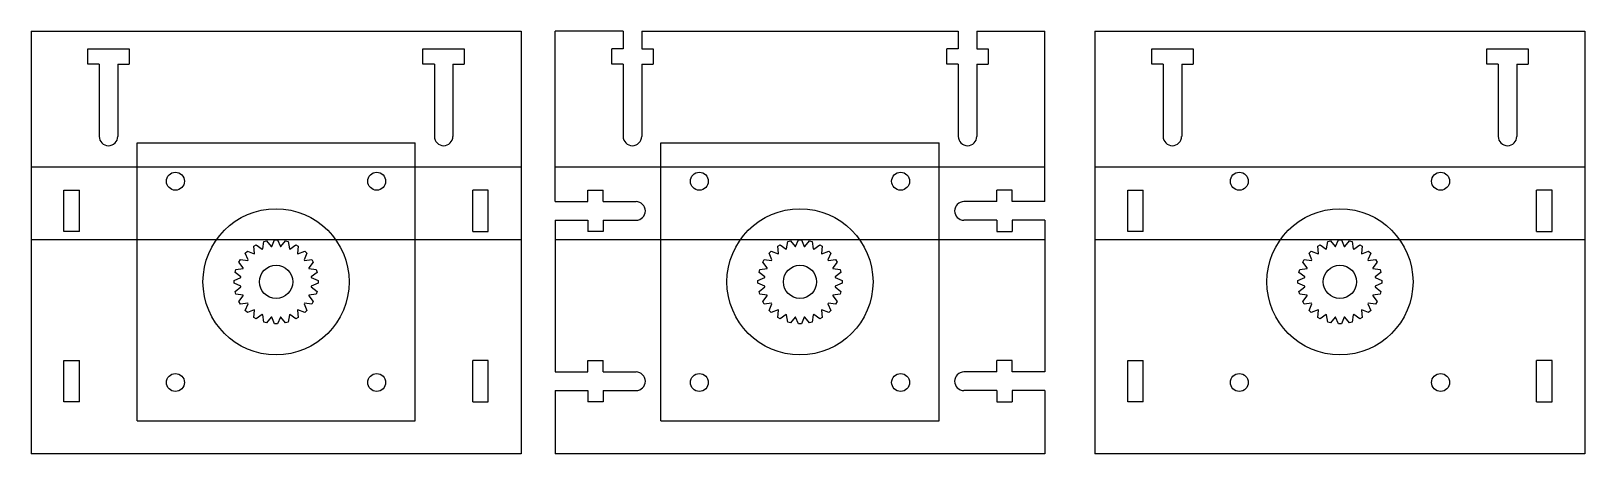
# Model space of a CAD drawing. Header units: inches. Extents: x -4.33 to 5, y -0.54 to 2.
import ezdxf

# ---------------------------------------------------------------- set-up
doc = ezdxf.new("R2010")
doc.units = ezdxf.units.IN
doc.header["$MEASUREMENT"] = 0
doc.layers.get('0').update_dxf_attribs({"lineweight": 25, "true_color": 0xffffff})

msp = doc.modelspace()

# ---------------------------------------------------------------- linework, layer by layer
for p, q in [((-4.3333, 2), (-4.3333, -0.54)), ((-4.3333, 2), (-1.3905, 2)), ((-1.3905, 2), (-1.3905, -0.54)), ((-0.7772, 2), (-1.1862, 2)), ((-1.1862, 0.9754), (-1.1862, 2)), ((-0.7772, 2), (-0.7772, 1.8936)), ((-0.6657, 2), (-0.6657, 1.8936)), ((-0.6657, 2), (1.236, 2)), ((1.236, 2), (1.236, 1.8936)), ((1.3475, 2), (1.7566, 2)), ((1.3475, 2), (1.3475, 1.8936)), ((1.7566, 0.9754), (1.7566, 2)), ((2.0572, 2), (2.0572, -0.54)), ((2.0572, 2), (5, 2)), ((5, 2), (5, -0.54)), ((-3.9925, 1.8006), (-3.9925, 1.8936)), ((-3.9925, 1.8936), (-3.7445, 1.8936)), ((-3.7445, 1.8936), (-3.7445, 1.8006)), ((-1.9794, 1.8006), (-1.9794, 1.8936)), ((-1.9794, 1.8936), (-1.7314, 1.8936)), ((-1.7314, 1.8936), (-1.7314, 1.8006)), ((-0.8454, 1.8006), (-0.8454, 1.8936)), ((-0.7772, 1.8936), (-0.8454, 1.8936)), ((-0.6657, 1.8936), (-0.5974, 1.8936)), ((-0.5974, 1.8936), (-0.5974, 1.8006)), ((1.1677, 1.8006), (1.1677, 1.8936)), ((1.236, 1.8936), (1.1677, 1.8936)), ((1.3475, 1.8936), (1.4157, 1.8936)), ((1.4157, 1.8936), (1.4157, 1.8006)), ((2.398, 1.8006), (2.398, 1.8936)), ((2.398, 1.8936), (2.646, 1.8936)), ((2.646, 1.8936), (2.646, 1.8006)), ((4.4112, 1.8006), (4.4112, 1.8936)), ((4.4112, 1.8936), (4.6592, 1.8936)), ((4.6592, 1.8936), (4.6592, 1.8006)), ((-3.9243, 1.8006), (-3.9925, 1.8006)), ((-3.9243, 1.8006), (-3.9243, 1.3671)), ((-3.8128, 1.8006), (-3.8128, 1.3671)), ((-3.8128, 1.8006), (-3.7445, 1.8006)), ((-1.9111, 1.8006), (-1.9794, 1.8006)), ((-1.9111, 1.8006), (-1.9111, 1.3671)), ((-1.7996, 1.8006), (-1.7996, 1.3671)), ((-1.7996, 1.8006), (-1.7314, 1.8006)), ((-0.7772, 1.8006), (-0.8454, 1.8006)), ((-0.7772, 1.8006), (-0.7772, 1.3671)), ((-0.6657, 1.8006), (-0.6657, 1.3671)), ((-0.6657, 1.8006), (-0.5974, 1.8006)), ((1.236, 1.8006), (1.1677, 1.8006)), ((1.236, 1.8006), (1.236, 1.3671)), ((1.3475, 1.8006), (1.3475, 1.3671)), ((1.3475, 1.8006), (1.4157, 1.8006)), ((2.4663, 1.8006), (2.398, 1.8006)), ((2.4663, 1.8006), (2.4663, 1.3671)), ((2.5778, 1.8006), (2.5778, 1.3671)), ((2.5778, 1.8006), (2.646, 1.8006)), ((4.4794, 1.8006), (4.4112, 1.8006)), ((4.4794, 1.8006), (4.4794, 1.3671)), ((4.5909, 1.8006), (4.5909, 1.3671)), ((4.5909, 1.8006), (4.6592, 1.8006)), ((-3.6969, 1.3286), (-2.0269, 1.3286)), ((-3.6969, -0.3414), (-3.6969, 1.3286)), ((-2.0269, -0.3414), (-2.0269, 1.3286)), ((-0.5498, 1.3286), (1.1202, 1.3286)), ((-0.5498, -0.3414), (-0.5498, 1.3286)), ((1.1202, -0.3414), (1.1202, 1.3286)), ((-4.3333, 1.1836), (-1.3905, 1.1836)), ((-1.1862, 1.1836), (1.7566, 1.1836)), ((2.0572, 1.1836), (5, 1.1836)), ((-4.1364, 1.0436), (-4.0434, 1.0436)), ((-4.1364, 0.7956), (-4.1364, 1.0436)), ((-4.0434, 0.7956), (-4.0434, 1.0436)), ((-1.5875, 1.0436), (-1.6805, 1.0436)), ((-1.6805, 0.7956), (-1.6805, 1.0436)), ((-1.5875, 0.7956), (-1.5875, 1.0436)), ((-0.9893, 1.0436), (-0.8963, 1.0436)), ((-0.9893, 0.9754), (-0.9893, 1.0436)), ((-0.8963, 0.9754), (-0.8963, 1.0436)), ((1.5596, 1.0436), (1.4666, 1.0436)), ((1.4666, 0.9754), (1.4666, 1.0436)), ((1.5596, 0.9754), (1.5596, 1.0436)), ((2.2542, 1.0436), (2.3472, 1.0436)), ((2.2542, 0.7956), (2.2542, 1.0436)), ((2.3472, 0.7956), (2.3472, 1.0436)), ((4.8031, 1.0436), (4.7101, 1.0436)), ((4.7101, 0.7956), (4.7101, 1.0436)), ((4.8031, 0.7956), (4.8031, 1.0436)), ((-1.1862, 0.9754), (-0.9893, 0.9754)), ((-0.8963, 0.9754), (-0.6993, 0.9754)), ((1.4666, 0.9754), (1.2697, 0.9754)), ((1.7566, 0.9754), (1.5596, 0.9754)), ((-1.1862, 0.8639), (-0.9893, 0.8639)), ((-1.1862, 0.8639), (-1.1862, -0.0479)), ((-0.9893, 0.8639), (-0.9893, 0.7956)), ((-0.8963, 0.8639), (-0.6993, 0.8639)), ((-0.8963, 0.8639), (-0.8963, 0.7956)), ((1.4666, 0.8639), (1.2697, 0.8639)), ((1.4666, 0.8639), (1.4666, 0.7956)), ((1.7566, 0.8639), (1.5596, 0.8639)), ((1.5596, 0.8639), (1.5596, 0.7956)), ((1.7566, 0.8639), (1.7566, -0.0479)), ((-4.0434, 0.7956), (-4.1364, 0.7956)), ((-1.6805, 0.7956), (-1.5875, 0.7956)), ((-0.8963, 0.7956), (-0.9893, 0.7956)), ((1.4666, 0.7956), (1.5596, 0.7956)), ((2.3472, 0.7956), (2.2542, 0.7956)), ((4.7101, 0.7956), (4.8031, 0.7956)), ((-1.3905, 0.7461), (-4.3333, 0.7461)), ((-3.0465, 0.6661), (-3.0343, 0.6782)), ((-2.9956, 0.708), (-2.9807, 0.7166)), ((-2.9932, 0.6619), (-2.9905, 0.6639)), ((-2.9452, 0.6901), (-2.942, 0.6914)), ((-2.9356, 0.7353), (-2.9189, 0.7397)), ((-2.8915, 0.705), (-2.8881, 0.7054)), ((-2.8706, 0.7461), (-2.8533, 0.7461)), ((-2.8358, 0.7054), (-2.8324, 0.705)), ((-2.8049, 0.7397), (-2.7883, 0.7353)), ((-2.7819, 0.6914), (-2.7787, 0.6901)), ((-2.7432, 0.7166), (-2.7282, 0.708)), ((-2.7334, 0.6639), (-2.7307, 0.6619)), ((-2.6895, 0.6782), (-2.6773, 0.6661)), ((1.7566, 0.7461), (-1.1862, 0.7461)), ((0.1006, 0.6661), (0.1127, 0.6782)), ((0.1515, 0.708), (0.1664, 0.7166)), ((0.1539, 0.6619), (0.1566, 0.6639)), ((0.2019, 0.6901), (0.2051, 0.6914)), ((0.2115, 0.7353), (0.2281, 0.7397)), ((0.2556, 0.705), (0.259, 0.7054)), ((0.2765, 0.7461), (0.2938, 0.7461)), ((0.3113, 0.7054), (0.3147, 0.705)), ((0.3422, 0.7397), (0.3588, 0.7353)), ((0.3652, 0.6914), (0.3684, 0.6901)), ((0.4039, 0.7166), (0.4188, 0.708)), ((0.4137, 0.6639), (0.4164, 0.6619)), ((0.4576, 0.6782), (0.4698, 0.6661)), ((5, 0.7461), (2.0572, 0.7461)), ((3.344, 0.6661), (3.3562, 0.6782)), ((3.3949, 0.708), (3.4098, 0.7166)), ((3.3974, 0.6619), (3.4001, 0.6639)), ((3.4454, 0.6901), (3.4485, 0.6914)), ((3.4549, 0.7353), (3.4716, 0.7397)), ((3.4991, 0.705), (3.5024, 0.7054)), ((3.52, 0.7461), (3.5372, 0.7461)), ((3.5548, 0.7054), (3.5581, 0.705)), ((3.5856, 0.7397), (3.6023, 0.7353)), ((3.6087, 0.6914), (3.6118, 0.6901)), ((3.6474, 0.7166), (3.6623, 0.708)), ((3.6571, 0.6639), (3.6598, 0.6619)), ((3.701, 0.6782), (3.7132, 0.6661)), ((-3.108, 0.5506), (-3.1036, 0.5673)), ((-3.0849, 0.6124), (-3.0763, 0.6273)), ((-3.0597, 0.5737), (-3.0584, 0.5769)), ((-3.0322, 0.6222), (-3.0302, 0.6249)), ((-2.6937, 0.6249), (-2.6916, 0.6222)), ((-2.6655, 0.5769), (-2.6642, 0.5737)), ((-2.6476, 0.6273), (-2.639, 0.6124)), ((-2.6203, 0.5673), (-2.6159, 0.5506)), ((0.0391, 0.5506), (0.0435, 0.5673)), ((0.0622, 0.6124), (0.0708, 0.6273)), ((0.0874, 0.5737), (0.0887, 0.5769)), ((0.1149, 0.6222), (0.1169, 0.6249)), ((0.4534, 0.6249), (0.4555, 0.6222)), ((0.4816, 0.5769), (0.4829, 0.5737)), ((0.4995, 0.6273), (0.5081, 0.6124)), ((0.5268, 0.5673), (0.5312, 0.5506)), ((3.2825, 0.5506), (3.287, 0.5673)), ((3.3057, 0.6124), (3.3143, 0.6273)), ((3.3308, 0.5737), (3.3321, 0.5769)), ((3.3583, 0.6222), (3.3604, 0.6249)), ((3.6968, 0.6249), (3.6989, 0.6222)), ((3.7251, 0.5769), (3.7264, 0.5737)), ((3.7429, 0.6273), (3.7515, 0.6124)), ((3.7702, 0.5673), (3.7747, 0.5506)), ((-3.1144, 0.485), (-3.1144, 0.5023)), ((-3.0737, 0.5198), (-3.0733, 0.5232)), ((-3.0733, 0.4641), (-3.0737, 0.4675)), ((-2.6506, 0.5232), (-2.6502, 0.5198)), ((-2.6502, 0.4675), (-2.6506, 0.4641)), ((-2.6095, 0.5023), (-2.6095, 0.485)), ((0.0327, 0.485), (0.0327, 0.5023)), ((0.0734, 0.5198), (0.0738, 0.5232)), ((0.0738, 0.4641), (0.0734, 0.4675)), ((0.4965, 0.5232), (0.4969, 0.5198)), ((0.4969, 0.4675), (0.4965, 0.4641)), ((0.5376, 0.5023), (0.5376, 0.485)), ((3.2762, 0.485), (3.2762, 0.5023)), ((3.3168, 0.5198), (3.3173, 0.5232)), ((3.3173, 0.4641), (3.3168, 0.4675)), ((3.7399, 0.5232), (3.7404, 0.5198)), ((3.7404, 0.4675), (3.7399, 0.4641)), ((3.781, 0.5023), (3.781, 0.485)), ((-3.1036, 0.42), (-3.108, 0.4366)), ((-3.0763, 0.36), (-3.0849, 0.3749)), ((-3.0584, 0.4104), (-3.0597, 0.4136)), ((-2.6642, 0.4136), (-2.6655, 0.4104)), ((-2.639, 0.3749), (-2.6476, 0.36)), ((-2.6159, 0.4366), (-2.6203, 0.42)), ((0.0435, 0.42), (0.0391, 0.4366)), ((0.0708, 0.36), (0.0622, 0.3749)), ((0.0887, 0.4104), (0.0874, 0.4136)), ((0.4829, 0.4136), (0.4816, 0.4104)), ((0.5081, 0.3749), (0.4995, 0.36)), ((0.5312, 0.4366), (0.5268, 0.42)), ((3.287, 0.42), (3.2825, 0.4366)), ((3.3143, 0.36), (3.3057, 0.3749)), ((3.3321, 0.4104), (3.3308, 0.4136)), ((3.7264, 0.4136), (3.7251, 0.4104)), ((3.7515, 0.3749), (3.7429, 0.36)), ((3.7747, 0.4366), (3.7702, 0.42)), ((-3.0343, 0.309), (-3.0465, 0.3212)), ((-3.0302, 0.3624), (-3.0322, 0.3651)), ((-2.9905, 0.3233), (-2.9932, 0.3254)), ((-2.942, 0.2959), (-2.9452, 0.2972)), ((-2.8881, 0.2819), (-2.8915, 0.2823)), ((-2.8324, 0.2823), (-2.8358, 0.2819)), ((-2.7787, 0.2972), (-2.7819, 0.2959)), ((-2.7307, 0.3254), (-2.7334, 0.3233)), ((-2.6916, 0.3651), (-2.6937, 0.3624)), ((-2.6773, 0.3212), (-2.6895, 0.309)), ((0.1127, 0.309), (0.1006, 0.3212)), ((0.1169, 0.3624), (0.1149, 0.3651)), ((0.1566, 0.3233), (0.1539, 0.3254)), ((0.2051, 0.2959), (0.2019, 0.2972)), ((0.259, 0.2819), (0.2556, 0.2823)), ((0.3147, 0.2823), (0.3113, 0.2819)), ((0.3684, 0.2972), (0.3652, 0.2959)), ((0.4164, 0.3254), (0.4137, 0.3233)), ((0.4555, 0.3651), (0.4534, 0.3624)), ((0.4698, 0.3212), (0.4576, 0.309)), ((3.3562, 0.309), (3.344, 0.3212)), ((3.3604, 0.3624), (3.3583, 0.3651)), ((3.4001, 0.3233), (3.3974, 0.3254)), ((3.4485, 0.2959), (3.4454, 0.2972)), ((3.5024, 0.2819), (3.4991, 0.2823)), ((3.5581, 0.2823), (3.5548, 0.2819)), ((3.6118, 0.2972), (3.6087, 0.2959)), ((3.6598, 0.3254), (3.6571, 0.3233)), ((3.6989, 0.3651), (3.6968, 0.3624)), ((3.7132, 0.3212), (3.701, 0.309)), ((-2.9807, 0.2707), (-2.9956, 0.2793)), ((-2.9189, 0.2476), (-2.9356, 0.252)), ((-2.8533, 0.2412), (-2.8706, 0.2412)), ((-2.7883, 0.252), (-2.8049, 0.2476)), ((-2.7282, 0.2793), (-2.7432, 0.2707)), ((0.1664, 0.2707), (0.1515, 0.2793)), ((0.2281, 0.2476), (0.2115, 0.252)), ((0.2938, 0.2412), (0.2765, 0.2412)), ((0.3588, 0.252), (0.3422, 0.2476)), ((0.4188, 0.2793), (0.4039, 0.2707)), ((3.4098, 0.2707), (3.3949, 0.2793)), ((3.4716, 0.2476), (3.4549, 0.252)), ((3.5372, 0.2412), (3.52, 0.2412)), ((3.6023, 0.252), (3.5856, 0.2476)), ((3.6623, 0.2793), (3.6474, 0.2707)), ((-4.1364, 0.0204), (-4.0434, 0.0204)), ((-4.1364, -0.2276), (-4.1364, 0.0204)), ((-4.0434, -0.2276), (-4.0434, 0.0204)), ((-1.5875, 0.0204), (-1.6805, 0.0204)), ((-1.6805, -0.2276), (-1.6805, 0.0204)), ((-1.5875, -0.2276), (-1.5875, 0.0204)), ((-0.9893, 0.0204), (-0.8963, 0.0204)), ((-0.9893, -0.0479), (-0.9893, 0.0204)), ((-0.8963, -0.0479), (-0.8963, 0.0204)), ((1.5596, 0.0204), (1.4666, 0.0204)), ((1.4666, -0.0479), (1.4666, 0.0204)), ((1.5596, -0.0479), (1.5596, 0.0204)), ((2.2542, 0.0204), (2.3472, 0.0204)), ((2.2542, -0.2276), (2.2542, 0.0204)), ((2.3472, -0.2276), (2.3472, 0.0204)), ((4.8031, 0.0204), (4.7101, 0.0204)), ((4.7101, -0.2276), (4.7101, 0.0204)), ((4.8031, -0.2276), (4.8031, 0.0204)), ((-1.1862, -0.0479), (-0.9893, -0.0479)), ((-0.8963, -0.0479), (-0.6993, -0.0479)), ((1.4666, -0.0479), (1.2697, -0.0479)), ((1.7566, -0.0479), (1.5596, -0.0479)), ((-1.1862, -0.1594), (-0.9893, -0.1594)), ((-1.1862, -0.1594), (-1.1862, -0.54)), ((-0.9893, -0.1594), (-0.9893, -0.2276)), ((-0.8963, -0.1594), (-0.6993, -0.1594)), ((-0.8963, -0.1594), (-0.8963, -0.2276)), ((1.4666, -0.1594), (1.2697, -0.1594)), ((1.4666, -0.1594), (1.4666, -0.2276)), ((1.7566, -0.1594), (1.5596, -0.1594)), ((1.5596, -0.1594), (1.5596, -0.2276)), ((1.7566, -0.1594), (1.7566, -0.54)), ((-4.0434, -0.2276), (-4.1364, -0.2276)), ((-1.6805, -0.2276), (-1.5875, -0.2276)), ((-0.8963, -0.2276), (-0.9893, -0.2276)), ((1.4666, -0.2276), (1.5596, -0.2276)), ((2.3472, -0.2276), (2.2542, -0.2276)), ((4.7101, -0.2276), (4.8031, -0.2276)), ((-3.6969, -0.3414), (-2.0269, -0.3414)), ((-0.5498, -0.3414), (1.1202, -0.3414)), ((-1.3905, -0.54), (-4.3333, -0.54)), ((1.7566, -0.54), (-1.1862, -0.54)), ((5, -0.54), (2.0572, -0.54))]:
    msp.add_line(p, q)
at = {"color": 7, "true_color": 0x000000}
for p, q in [((-3.0302, 0.6249), (-3.0465, 0.6661)), ((-3.0343, 0.6782), (-2.9932, 0.6619)), ((-2.9905, 0.6639), (-2.9956, 0.708)), ((-2.9807, 0.7166), (-2.9452, 0.6901)), ((-2.942, 0.6914), (-2.9356, 0.7353)), ((-2.9189, 0.7397), (-2.8915, 0.705)), ((-2.8881, 0.7054), (-2.8706, 0.7461)), ((-2.8533, 0.7461), (-2.8358, 0.7054)), ((-2.8324, 0.705), (-2.8049, 0.7397)), ((-2.7883, 0.7353), (-2.7819, 0.6914)), ((-2.7787, 0.6901), (-2.7432, 0.7166)), ((-2.7282, 0.708), (-2.7334, 0.6639)), ((-2.7307, 0.6619), (-2.6895, 0.6782)), ((-2.6773, 0.6661), (-2.6937, 0.6249)), ((0.1169, 0.6249), (0.1006, 0.6661)), ((0.1127, 0.6782), (0.1539, 0.6619)), ((0.1566, 0.6639), (0.1515, 0.708)), ((0.1664, 0.7166), (0.2019, 0.6901)), ((0.2051, 0.6914), (0.2115, 0.7353)), ((0.2281, 0.7397), (0.2556, 0.705)), ((0.259, 0.7054), (0.2765, 0.7461)), ((0.2938, 0.7461), (0.3113, 0.7054)), ((0.3147, 0.705), (0.3422, 0.7397)), ((0.3588, 0.7353), (0.3652, 0.6914)), ((0.3684, 0.6901), (0.4039, 0.7166)), ((0.4188, 0.708), (0.4137, 0.6639)), ((0.4164, 0.6619), (0.4576, 0.6782)), ((0.4698, 0.6661), (0.4534, 0.6249)), ((3.3604, 0.6249), (3.344, 0.6661)), ((3.3562, 0.6782), (3.3974, 0.6619)), ((3.4001, 0.6639), (3.3949, 0.708)), ((3.4098, 0.7166), (3.4454, 0.6901)), ((3.4485, 0.6914), (3.4549, 0.7353)), ((3.4716, 0.7397), (3.4991, 0.705)), ((3.5024, 0.7054), (3.52, 0.7461)), ((3.5372, 0.7461), (3.5548, 0.7054)), ((3.5581, 0.705), (3.5856, 0.7397)), ((3.6023, 0.7353), (3.6087, 0.6914)), ((3.6118, 0.6901), (3.6474, 0.7166)), ((3.6623, 0.708), (3.6571, 0.6639)), ((3.6598, 0.6619), (3.701, 0.6782)), ((3.7132, 0.6661), (3.6968, 0.6249)), ((-3.1036, 0.5673), (-3.0597, 0.5737)), ((-3.0584, 0.5769), (-3.0849, 0.6124)), ((-3.0763, 0.6273), (-3.0322, 0.6222)), ((-2.6916, 0.6222), (-2.6476, 0.6273)), ((-2.639, 0.6124), (-2.6655, 0.5769)), ((-2.6642, 0.5737), (-2.6203, 0.5673)), ((0.0435, 0.5673), (0.0874, 0.5737)), ((0.0887, 0.5769), (0.0622, 0.6124)), ((0.0708, 0.6273), (0.1149, 0.6222)), ((0.4555, 0.6222), (0.4995, 0.6273)), ((0.5081, 0.6124), (0.4816, 0.5769)), ((0.4829, 0.5737), (0.5268, 0.5673)), ((3.287, 0.5673), (3.3308, 0.5737)), ((3.3321, 0.5769), (3.3057, 0.6124)), ((3.3143, 0.6273), (3.3583, 0.6222)), ((3.6989, 0.6222), (3.7429, 0.6273)), ((3.7515, 0.6124), (3.7251, 0.5769)), ((3.7264, 0.5737), (3.7702, 0.5673)), ((-3.1144, 0.5023), (-3.0737, 0.5198)), ((-3.0737, 0.4675), (-3.1144, 0.485)), ((-3.0733, 0.5232), (-3.108, 0.5506)), ((-2.6159, 0.5506), (-2.6506, 0.5232)), ((-2.6502, 0.5198), (-2.6095, 0.5023)), ((-2.6095, 0.485), (-2.6502, 0.4675)), ((0.0327, 0.5023), (0.0734, 0.5198)), ((0.0734, 0.4675), (0.0327, 0.485)), ((0.0738, 0.5232), (0.0391, 0.5506)), ((0.5312, 0.5506), (0.4965, 0.5232)), ((0.4969, 0.5198), (0.5376, 0.5023)), ((0.5376, 0.485), (0.4969, 0.4675)), ((3.2762, 0.5023), (3.3168, 0.5198)), ((3.3168, 0.4675), (3.2762, 0.485)), ((3.3173, 0.5232), (3.2825, 0.5506)), ((3.7747, 0.5506), (3.7399, 0.5232)), ((3.7404, 0.5198), (3.781, 0.5023)), ((3.781, 0.485), (3.7404, 0.4675)), ((-3.108, 0.4366), (-3.0733, 0.4641)), ((-3.0597, 0.4136), (-3.1036, 0.42)), ((-3.0849, 0.3749), (-3.0584, 0.4104)), ((-2.6655, 0.4104), (-2.639, 0.3749)), ((-2.6203, 0.42), (-2.6642, 0.4136)), ((-2.6506, 0.4641), (-2.6159, 0.4366)), ((0.0391, 0.4366), (0.0738, 0.4641)), ((0.0874, 0.4136), (0.0435, 0.42)), ((0.0622, 0.3749), (0.0887, 0.4104)), ((0.4816, 0.4104), (0.5081, 0.3749)), ((0.5268, 0.42), (0.4829, 0.4136)), ((0.4965, 0.4641), (0.5312, 0.4366)), ((3.2825, 0.4366), (3.3173, 0.4641)), ((3.3308, 0.4136), (3.287, 0.42)), ((3.3057, 0.3749), (3.3321, 0.4104)), ((3.7251, 0.4104), (3.7515, 0.3749)), ((3.7702, 0.42), (3.7264, 0.4136)), ((3.7399, 0.4641), (3.7747, 0.4366)), ((-3.0322, 0.3651), (-3.0763, 0.36)), ((-3.0465, 0.3212), (-3.0302, 0.3624)), ((-2.9932, 0.3254), (-3.0343, 0.309)), ((-2.9956, 0.2793), (-2.9905, 0.3233)), ((-2.9452, 0.2972), (-2.9807, 0.2707)), ((-2.9356, 0.252), (-2.942, 0.2959)), ((-2.8915, 0.2823), (-2.9189, 0.2476)), ((-2.8706, 0.2412), (-2.8881, 0.2819)), ((-2.8358, 0.2819), (-2.8533, 0.2412)), ((-2.8049, 0.2476), (-2.8324, 0.2823)), ((-2.7819, 0.2959), (-2.7883, 0.252)), ((-2.7432, 0.2707), (-2.7787, 0.2972)), ((-2.7334, 0.3233), (-2.7282, 0.2793)), ((-2.6895, 0.309), (-2.7307, 0.3254)), ((-2.6937, 0.3624), (-2.6773, 0.3212)), ((-2.6476, 0.36), (-2.6916, 0.3651)), ((0.1149, 0.3651), (0.0708, 0.36)), ((0.1006, 0.3212), (0.1169, 0.3624)), ((0.1539, 0.3254), (0.1127, 0.309)), ((0.1515, 0.2793), (0.1566, 0.3233)), ((0.2019, 0.2972), (0.1664, 0.2707)), ((0.2115, 0.252), (0.2051, 0.2959)), ((0.2556, 0.2823), (0.2281, 0.2476)), ((0.2765, 0.2412), (0.259, 0.2819)), ((0.3113, 0.2819), (0.2938, 0.2412)), ((0.3422, 0.2476), (0.3147, 0.2823)), ((0.3652, 0.2959), (0.3588, 0.252)), ((0.4039, 0.2707), (0.3684, 0.2972)), ((0.4137, 0.3233), (0.4188, 0.2793)), ((0.4576, 0.309), (0.4164, 0.3254)), ((0.4534, 0.3624), (0.4698, 0.3212)), ((0.4995, 0.36), (0.4555, 0.3651)), ((3.3583, 0.3651), (3.3143, 0.36)), ((3.344, 0.3212), (3.3604, 0.3624)), ((3.3974, 0.3254), (3.3562, 0.309)), ((3.3949, 0.2793), (3.4001, 0.3233)), ((3.4454, 0.2972), (3.4098, 0.2707)), ((3.4549, 0.252), (3.4485, 0.2959)), ((3.4991, 0.2823), (3.4716, 0.2476)), ((3.52, 0.2412), (3.5024, 0.2819)), ((3.5548, 0.2819), (3.5372, 0.2412)), ((3.5856, 0.2476), (3.5581, 0.2823)), ((3.6087, 0.2959), (3.6023, 0.252)), ((3.6474, 0.2707), (3.6118, 0.2972)), ((3.6571, 0.3233), (3.6623, 0.2793)), ((3.701, 0.309), (3.6598, 0.3254)), ((3.6968, 0.3624), (3.7132, 0.3212)), ((3.7429, 0.36), (3.6989, 0.3651))]:
    msp.add_line(p, q, dxfattribs=at)
at = {"color": 3, "true_color": 0x00ff00}
for centre in [(-3.4664, 1.0981), (-2.2574, 1.0981), (-0.3193, 1.0981), (0.8897, 1.0981), (2.9241, 1.0981), (4.1331, 1.0981), (-3.4664, -0.1109), (-2.2574, -0.1109), (-0.3193, -0.1109), (0.8897, -0.1109), (2.9241, -0.1109), (4.1331, -0.1109)]:
    msp.add_circle(centre, 0.0539, dxfattribs=at)
at = {"color": 14, "true_color": 0x800000}
for centre in [(-2.8619, 0.4936), (0.2852, 0.4936), (3.5286, 0.4936)]:
    msp.add_circle(centre, 0.4388, dxfattribs=at)
for centre in [(-2.8619, 0.4936), (0.2852, 0.4936), (3.5286, 0.4936)]:
    msp.add_circle(centre, 0.1)
for centre, start, end in [((-3.8685, 1.3671), 180, 0), ((-1.8554, 1.3671), 180, 0), ((-0.7214, 1.3671), 180, 0), ((1.2917, 1.3671), 180, 0), ((2.522, 1.3671), 180, 0), ((4.5352, 1.3671), 180, 0), ((-0.6993, 0.9196), 270, 90), ((1.2697, 0.9196), 90, 270), ((-0.6993, -0.1036), 270, 90), ((1.2697, -0.1036), 90, 270)]:
    msp.add_arc(centre, 0.0557, start, end)

doc.saveas('drawing.dxf')
